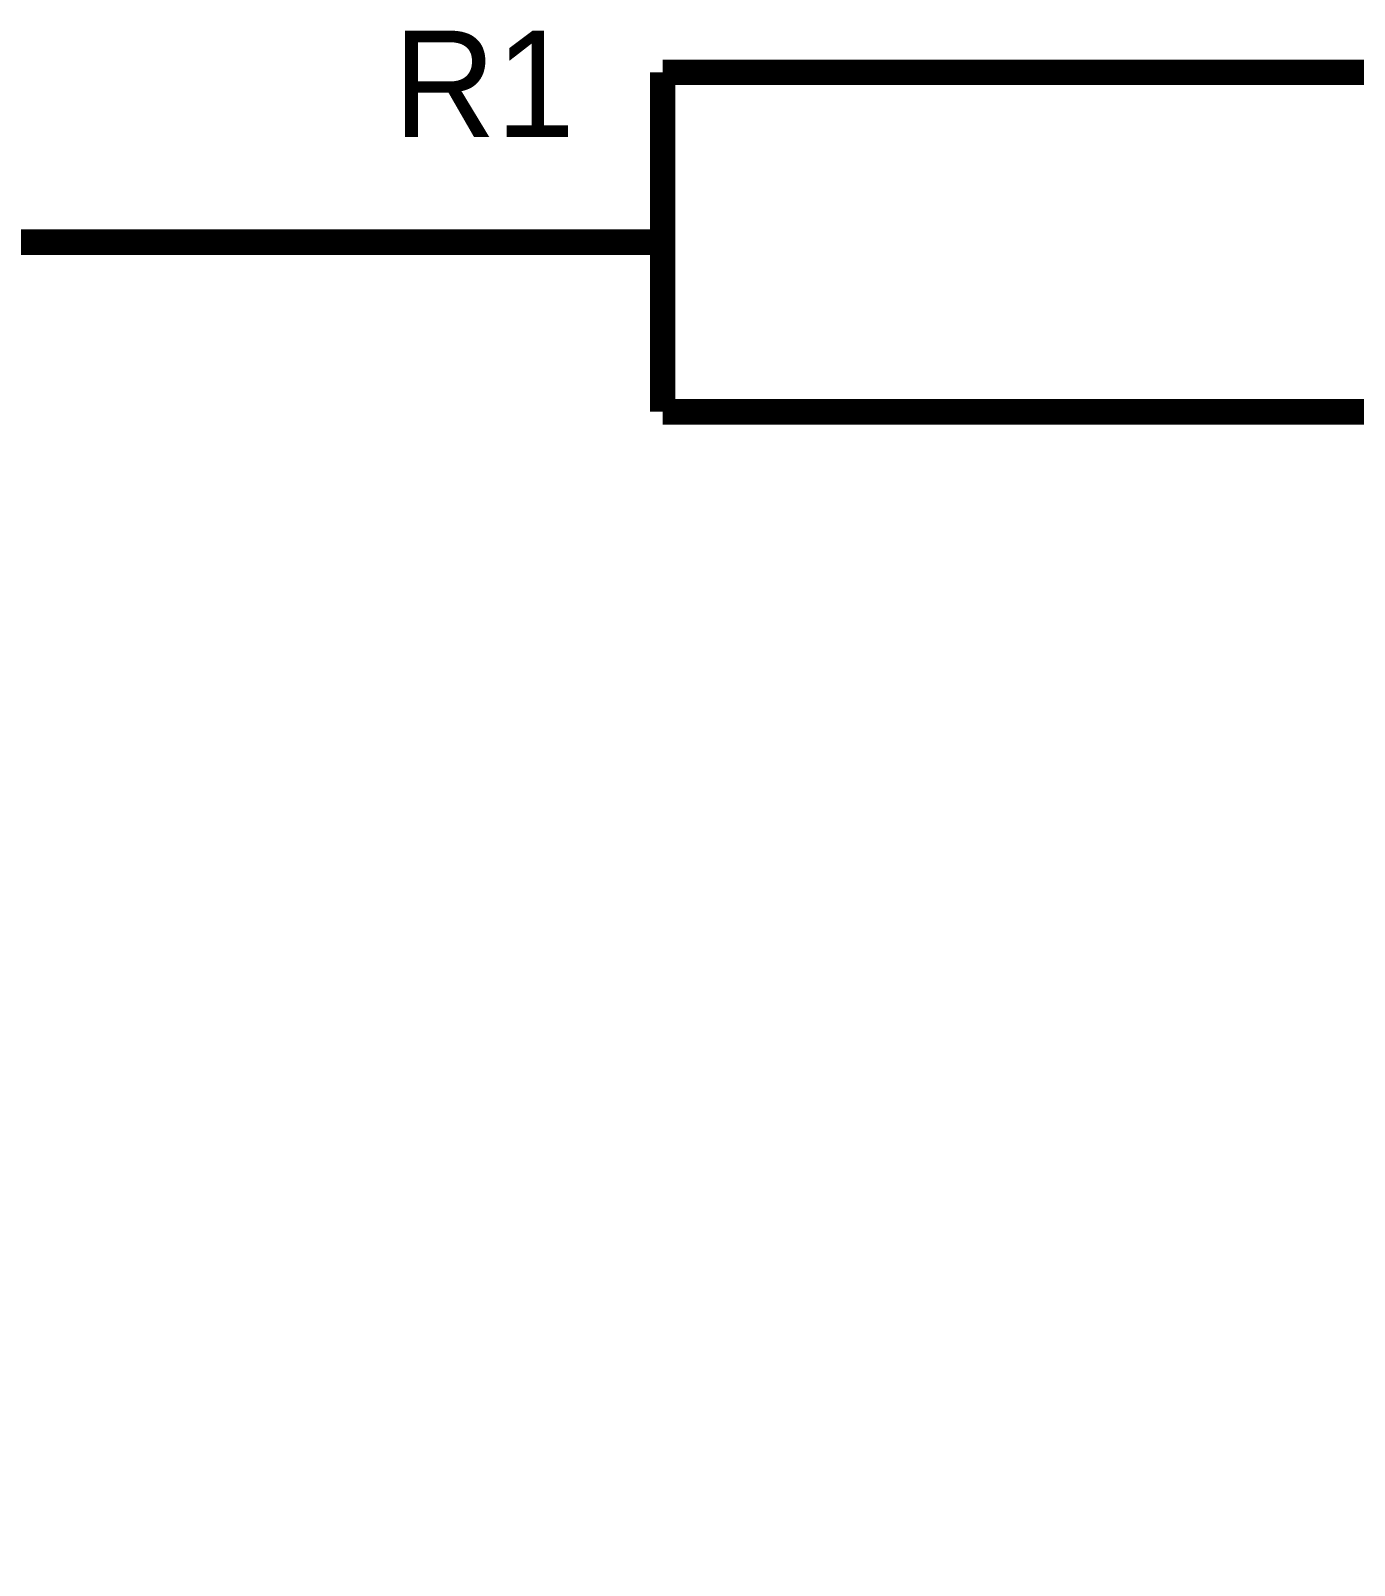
# Model space of a CAD drawing. Header units: inches. Extents: x 0 to 594, y 0 to 420.
# Drawn here: x 112.55 to 128.18, y 189.37 to 207.49 of the extents above; entities that cross this region are included whole.
import ezdxf

# ---------------------------------------------------------------- set-up
doc = ezdxf.new("R2010")
doc.units = ezdxf.units.IN
doc.layers.add('Sheet', color=255, linetype='Continuous')

msp = doc.modelspace()

# ---------------------------------------------------------------- linework, layer by layer
at = {"layer": 'Sheet'}
for points in [[(130.01, 206.999, 0.3, 0.3, 0), (120.01, 206.999, 0.3, 0.3, 0)], [(120.01, 206.999, 0.3, 0.3, 0), (120.01, 202.99, 0.3, 0.3, 0)], [(102.505, 182.496, 0.3, 0.3, 0), (110.009, 182.496, 0.3, 0.3, 0), (110.009, 204.994, 0.3, 0.3, 0), (117.501, 204.994, 0.3, 0.3, 0), (117.501, 204.994, 0.3, 0.3, 0)], [(120.01, 204.994, 0.3, 0.3, 0), (117.501, 204.994, 0.3, 0.3, 0)], [(120.01, 202.99, 0.3, 0.3, 0), (130.01, 202.99, 0.3, 0.3, 0)]]:
    msp.add_lwpolyline(points, format="xyseb", dxfattribs=at)

# ---------------------------------------------------------------- texts
msp.add_text('R1', height=1.2543, dxfattribs=at).set_placement((116.829, 206.237))

doc.saveas('drawing.dxf')
